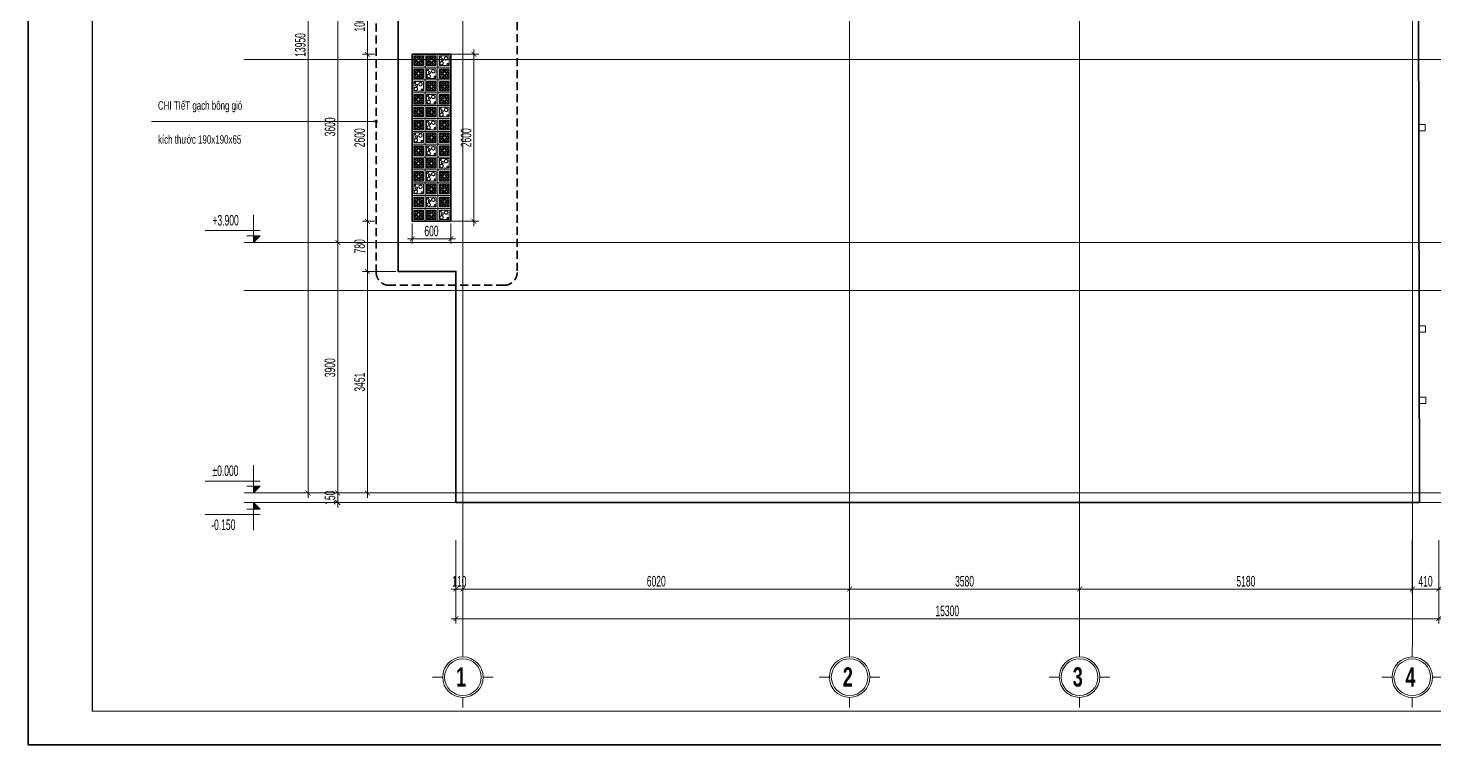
# Model space of a CAD drawing. Header units: millimetres. Extents: x 1336014 to 2939047, y -333549 to -60566.
# Drawn here: x 1382419 to 1404303, y -161916 to -150755 of the extents above; entities that cross this region are included whole.
import ezdxf
from ezdxf.enums import TextEntityAlignment as Align

# ---------------------------------------------------------------- set-up
doc = ezdxf.new("R2010")
doc.units = ezdxf.units.MM
doc.header["$MEASUREMENT"] = 0
doc.linetypes.add('$1$HIDDEN', pattern=[0.375, 0.25, -0.125])
doc.linetypes.add('CENTER2', pattern=[1.125, 0.75, -0.125, 0.125, -0.125])
for name, color, linetype, lineweight in [('01.Cut', 255, 'Continuous', 35), ('02.Thay', 145, 'Continuous', 15), ('03.Manh', 251, 'Continuous', 13), ('05.Text', 253, 'Continuous', 18), ('08.Dim', 156, 'Continuous', 15), ('10.truc', 250, 'CENTER2', 20), ('11.Khung bo', 32, 'Continuous', 50), ('12.Khung', 36, 'Continuous', 25), ('CA.thay 145', 145, 'Continuous', 18), ('DIM', 252, 'Continuous', 20)]:
    doc.layers.add(name, color=color, linetype=linetype, lineweight=lineweight)
doc.layers.add('text', color=7, linetype='Continuous')
doc.layers.add('Tpl_Bound', color=1, linetype='Continuous', plot=False)
doc.styles.add('AVANTHB', font='')
doc.styles.add('TT5_Text Dim', font='hoatbif.shx', dxfattribs={"width": 0.6})
doc.styles.get('AVANTHB').set_extended_font_data('.VnAvantH', bold=True)
doc.dimstyles.new('TT5_Dim 1-50', dxfattribs={"dimscale": 50, "dimtxt": 2.5, "dimasz": 1, "dimexe": 1, "dimexo": 0.5, "dimgap": 0.5, "dimtad": 1, "dimdec": 0, "dimzin": 0, "dimdsep": 46, "dimtxsty": 'TT5_Text Dim', "dimblk": 'ARCHTICK', "dimcen": 0, "dimdle": 1, "dimclrd": 256, "dimclre": 256, "dimclrt": 1, "dimadec": 0, "dimazin": 0, "dimtfac": 0.015, "dimtdec": 0, "dimtix": 1, "dimtmove": 2, "dimatfit": 3, "dimldrblk": 'DOT', "dimfxl": 1, "dimtolj": 1, "dimtzin": 0, "dimlwd": -1, "dimlwe": -1, "dimarcsym": 1})
doc.dimstyles.new('TT5_Dim 1-75', dxfattribs={"dimscale": 75, "dimtxt": 2.2, "dimasz": 1, "dimexe": 1, "dimexo": 0.5, "dimgap": 0.5, "dimtad": 1, "dimdec": 0, "dimzin": 0, "dimdsep": 46, "dimtxsty": 'TT5_Text Dim', "dimblk": 'ARCHTICK', "dimcen": 0, "dimdle": 1, "dimclrd": 256, "dimclre": 256, "dimclrt": 1, "dimadec": 0, "dimazin": 0, "dimtfac": 0.015, "dimtdec": 0, "dimtix": 1, "dimtmove": 2, "dimatfit": 3, "dimldrblk": 'DOT', "dimfxl": 1, "dimtolj": 1, "dimtzin": 0, "dimlwd": -1, "dimlwe": -1, "dimarcsym": 1})

# ---------------------------------------------------------------- blocks, each defined once
blk = doc.blocks.new('_ARCHTICK')
at = {"const_width": 0.15}
blk.add_lwpolyline([(-0.5, -0.5), (0.5, 0.5)], dxfattribs=at)
blk = doc.blocks.new('*D699')
at = {"layer": '08.Dim', "transparency": 16777216}
for p, q in [((1389188, -158731), (1389188, -159564)), ((1395208, -158731), (1395208, -159564)), ((1389113, -159489), (1395283, -159489))]:
    blk.add_line(p, q, dxfattribs=at)
at = {"layer": 'Defpoints', "color": 0, "transparency": 16777216}
for p in [(1389188, -158693), (1395208, -158693), (1395208, -159489)]:
    blk.add_point(p, dxfattribs=at)
at = {"layer": '08.Dim', "transparency": 16777216, "xscale": 75, "yscale": 75, "zscale": 75, "rotation": 180}
blk.add_blockref('_ARCHTICK', (1389188, -159489), dxfattribs=at)
at = {"layer": '08.Dim', "transparency": 16777216, "xscale": 75, "yscale": 75, "zscale": 75}
blk.add_blockref('_ARCHTICK', (1395208, -159489), dxfattribs=at)
at = {"layer": '08.Dim', "color": 1, "transparency": 16777216, "insert": (1392198, -159369), "char_height": 165, "attachment_point": 5, "style": 'TT5_Text Dim'}
blk.add_mtext('\\A1;6020', dxfattribs=at)
blk = doc.blocks.new('_DOT')
blk.add_line((-0.5, 0), (-1, 0))
at = {"const_width": 0.5}
blk.add_lwpolyline([(-0.25, 0, 1), (0.25, 0, 1)], format="xyb", close=True, dxfattribs=at)
blk = doc.blocks.new('*D700')
at = {"layer": '08.Dim', "transparency": 16777216}
for p, q in [((1395207, -158731), (1395207, -159564)), ((1398787, -158731), (1398787, -159564)), ((1395132, -159489), (1398862, -159489))]:
    blk.add_line(p, q, dxfattribs=at)
at = {"layer": 'Defpoints', "color": 0, "transparency": 16777216}
for p in [(1395207, -158693), (1398787, -158693), (1398787, -159489)]:
    blk.add_point(p, dxfattribs=at)
at = {"layer": '08.Dim', "transparency": 16777216, "xscale": 75, "yscale": 75, "zscale": 75, "rotation": 180}
blk.add_blockref('_ARCHTICK', (1395207, -159489), dxfattribs=at)
at = {"layer": '08.Dim', "transparency": 16777216, "xscale": 75, "yscale": 75, "zscale": 75}
blk.add_blockref('_ARCHTICK', (1398787, -159489), dxfattribs=at)
at = {"layer": '08.Dim', "color": 1, "transparency": 16777216, "insert": (1396997, -159369), "char_height": 165, "attachment_point": 5, "style": 'TT5_Text Dim'}
blk.add_mtext('\\A1;3580', dxfattribs=at)
blk = doc.blocks.new('*D701')
at = {"layer": '08.Dim', "transparency": 16777216}
for p, q in [((1398787, -158731), (1398787, -159564)), ((1403967, -158731), (1403967, -159564)), ((1398712, -159489), (1404042, -159489))]:
    blk.add_line(p, q, dxfattribs=at)
at = {"layer": 'Defpoints', "color": 0, "transparency": 16777216}
for p in [(1398787, -158693), (1403967, -158693), (1403967, -159489)]:
    blk.add_point(p, dxfattribs=at)
at = {"layer": '08.Dim', "transparency": 16777216, "xscale": 75, "yscale": 75, "zscale": 75, "rotation": 180}
blk.add_blockref('_ARCHTICK', (1398787, -159489), dxfattribs=at)
at = {"layer": '08.Dim', "transparency": 16777216, "xscale": 75, "yscale": 75, "zscale": 75}
blk.add_blockref('_ARCHTICK', (1403967, -159489), dxfattribs=at)
at = {"layer": '08.Dim', "color": 1, "transparency": 16777216, "insert": (1401377, -159369), "char_height": 165, "attachment_point": 5, "style": 'TT5_Text Dim'}
blk.add_mtext('\\A1;5180', dxfattribs=at)
blk = doc.blocks.new('*D702')
at = {"layer": '08.Dim', "transparency": 16777216}
for p, q in [((1403968, -158731), (1403968, -159564)), ((1404378, -158731), (1404378, -159564)), ((1403893, -159489), (1404453, -159489))]:
    blk.add_line(p, q, dxfattribs=at)
at = {"layer": 'Defpoints', "color": 0, "transparency": 16777216}
for p in [(1403968, -158693), (1404378, -158693), (1404378, -159489)]:
    blk.add_point(p, dxfattribs=at)
at = {"layer": '08.Dim', "transparency": 16777216, "xscale": 75, "yscale": 75, "zscale": 75, "rotation": 180}
blk.add_blockref('_ARCHTICK', (1403968, -159489), dxfattribs=at)
at = {"layer": '08.Dim', "transparency": 16777216, "xscale": 75, "yscale": 75, "zscale": 75}
blk.add_blockref('_ARCHTICK', (1404378, -159489), dxfattribs=at)
at = {"layer": '08.Dim', "color": 1, "transparency": 16777216, "insert": (1404173, -159369), "char_height": 165, "attachment_point": 5, "style": 'TT5_Text Dim'}
blk.add_mtext('\\A1;410', dxfattribs=at)
blk = doc.blocks.new('*D687')
at = {"layer": '08.Dim', "transparency": 16777216}
for p, q in [((1389078, -158731), (1389078, -159564)), ((1389188, -158731), (1389188, -159564)), ((1389078, -159489), (1389003, -159489)), ((1389078, -159489), (1389188, -159489)), ((1389188, -159489), (1389263, -159489))]:
    blk.add_line(p, q, dxfattribs=at)
at = {"layer": 'Defpoints', "color": 0, "transparency": 16777216}
for p in [(1389078, -158693), (1389188, -158693), (1389188, -159489)]:
    blk.add_point(p, dxfattribs=at)
at = {"layer": '08.Dim', "transparency": 16777216, "xscale": 75, "yscale": 75, "zscale": 75}
blk.add_blockref('_ARCHTICK', (1389078, -159489), dxfattribs=at)
at = {"layer": '08.Dim', "transparency": 16777216, "xscale": 75, "yscale": 75, "zscale": 75, "rotation": 180}
blk.add_blockref('_ARCHTICK', (1389188, -159489), dxfattribs=at)
at = {"layer": '08.Dim', "color": 1, "transparency": 16777216, "insert": (1389133, -159369), "char_height": 165, "attachment_point": 5, "style": 'TT5_Text Dim'}
blk.add_mtext('\\A1;110', dxfattribs=at)
blk = doc.blocks.new('*D688')
at = {"layer": '08.Dim', "transparency": 16777216}
for p, q in [((1389078, -158731), (1389078, -160026)), ((1404378, -158731), (1404378, -160026)), ((1389003, -159951), (1404453, -159951))]:
    blk.add_line(p, q, dxfattribs=at)
at = {"layer": 'Defpoints', "color": 0, "transparency": 16777216}
for p in [(1389078, -158693), (1404378, -158693), (1404378, -159951)]:
    blk.add_point(p, dxfattribs=at)
at = {"layer": '08.Dim', "transparency": 16777216, "xscale": 75, "yscale": 75, "zscale": 75, "rotation": 180}
blk.add_blockref('_ARCHTICK', (1389078, -159951), dxfattribs=at)
at = {"layer": '08.Dim', "transparency": 16777216, "xscale": 75, "yscale": 75, "zscale": 75}
blk.add_blockref('_ARCHTICK', (1404378, -159951), dxfattribs=at)
at = {"layer": '08.Dim', "color": 1, "transparency": 16777216, "insert": (1396728, -159831), "char_height": 165, "attachment_point": 5, "style": 'TT5_Text Dim'}
blk.add_mtext('\\A1;15300', dxfattribs=at)
blk = doc.blocks.new('*D712')
at = {"layer": '08.Dim', "transparency": 16777216}
for p, q in [((1387812, -157993), (1387164, -157993)), ((1387239, -157993), (1387239, -157918)), ((1387239, -158143), (1387239, -157993)), ((1387812, -158143), (1387164, -158143)), ((1387239, -158143), (1387239, -158218))]:
    blk.add_line(p, q, dxfattribs=at)
at = {"layer": 'Defpoints', "color": 0, "transparency": 16777216}
for p in [(1387239, -157993), (1387850, -157993), (1387850, -158143)]:
    blk.add_point(p, dxfattribs=at)
at = {"layer": '08.Dim', "transparency": 16777216, "xscale": 75, "yscale": 75, "zscale": 75}
for p, rotation in [((1387239, -157993), 270), ((1387239, -158143), 90)]:
    blk.add_blockref('_ARCHTICK', p, dxfattribs=dict(at, rotation=rotation))
at = {"layer": '08.Dim', "color": 1, "transparency": 16777216, "insert": (1387119, -158068), "char_height": 165, "attachment_point": 5, "rotation": 90, "style": 'TT5_Text Dim'}
blk.add_mtext('\\A1;150', dxfattribs=at)
blk = doc.blocks.new('*D713')
at = {"layer": '08.Dim', "transparency": 16777216}
for p, q in [((1387239, -158068), (1387239, -154018)), ((1387812, -154093), (1387164, -154093)), ((1387812, -157993), (1387164, -157993))]:
    blk.add_line(p, q, dxfattribs=at)
at = {"layer": 'Defpoints', "color": 0, "transparency": 16777216}
for p in [(1387239, -154093), (1387850, -154093), (1387850, -157993)]:
    blk.add_point(p, dxfattribs=at)
at = {"layer": '08.Dim', "transparency": 16777216, "xscale": 75, "yscale": 75, "zscale": 75}
for p, rotation in [((1387239, -154093), 90), ((1387239, -157993), 270)]:
    blk.add_blockref('_ARCHTICK', p, dxfattribs=dict(at, rotation=rotation))
at = {"layer": '08.Dim', "color": 1, "transparency": 16777216, "insert": (1387119, -156043), "char_height": 165, "attachment_point": 5, "rotation": 90, "style": 'TT5_Text Dim'}
blk.add_mtext('\\A1;3900', dxfattribs=at)
blk = doc.blocks.new('*D714')
at = {"layer": '08.Dim', "transparency": 16777216}
for p, q in [((1387812, -150493), (1387164, -150493)), ((1387239, -154168), (1387239, -150418)), ((1387812, -154093), (1387164, -154093))]:
    blk.add_line(p, q, dxfattribs=at)
at = {"layer": 'Defpoints', "color": 0, "transparency": 16777216}
for p in [(1387239, -150493), (1387850, -150493), (1387850, -154093)]:
    blk.add_point(p, dxfattribs=at)
at = {"layer": '08.Dim', "transparency": 16777216, "xscale": 75, "yscale": 75, "zscale": 75}
for p, rotation in [((1387239, -150493), 90), ((1387239, -154093), 270)]:
    blk.add_blockref('_ARCHTICK', p, dxfattribs=dict(at, rotation=rotation))
at = {"layer": '08.Dim', "color": 1, "transparency": 16777216, "insert": (1387119, -152293), "char_height": 165, "attachment_point": 5, "rotation": 90, "style": 'TT5_Text Dim'}
blk.add_mtext('\\A1;3600', dxfattribs=at)
blk = doc.blocks.new('*D717')
at = {"layer": '08.Dim', "transparency": 16777216}
for p, q in [((1386777, -158068), (1386777, -143968)), ((1387812, -144043), (1386702, -144043)), ((1387812, -157993), (1386702, -157993))]:
    blk.add_line(p, q, dxfattribs=at)
at = {"layer": 'Defpoints', "color": 0, "transparency": 16777216}
for p in [(1386777, -144043), (1387850, -144043), (1387850, -157993)]:
    blk.add_point(p, dxfattribs=at)
at = {"layer": '08.Dim', "transparency": 16777216, "xscale": 75, "yscale": 75, "zscale": 75}
for p, rotation in [((1386777, -144043), 90), ((1386777, -157993), 270)]:
    blk.add_blockref('_ARCHTICK', p, dxfattribs=dict(at, rotation=rotation))
at = {"layer": '08.Dim', "color": 1, "transparency": 16777216, "insert": (1386657, -151018), "char_height": 165, "attachment_point": 5, "rotation": 90, "style": 'TT5_Text Dim'}
blk.add_mtext('\\A1;13950', dxfattribs=at)
blk = doc.blocks.new('100')
at = {"layer": '11.Khung bo', "const_width": 26.7}
blk.add_lwpolyline([(1860913, -945240), (1860913, -916940), (1896063, -916940), (1896063, -945240)], close=True, dxfattribs=at)
blk.add_lwpolyline([(1860913, -945240), (1860913, -916940), (1896063, -916940), (1896063, -945240)], close=True, dxfattribs=at)
blk.add_lwpolyline([(1860913, -945240), (1860913, -916940), (1896063, -916940), (1896063, -945240)], close=True, dxfattribs=at)
at = {"layer": '12.Khung'}
blk.add_lwpolyline([(1901579, -945940), (1901579, -916240), (1859580, -916240), (1859580, -945940)], close=True, dxfattribs=at)
blk.add_lwpolyline([(1901579, -945940), (1901579, -916240), (1859580, -916240), (1859580, -945940)], close=True, dxfattribs=at)
blk.add_lwpolyline([(1901579, -945940), (1901579, -916240), (1859580, -916240), (1859580, -945940)], close=True, dxfattribs=at)
blk = doc.blocks.new('A$C4E7C6F34')
at = {"layer": 'DIM'}
blk.add_hatch(color=256, dxfattribs=at).paths.add_polyline_path([(-38, 0), (-38, 138), (-178, 138)])
for p, q in [((-38, 576), (-38, 0)), ((964, 248), (-178, 248)), ((-178, 138), (101, 138)), ((-178, 138), (-38, 0)), ((-178, 0), (101, 0))]:
    blk.add_line(p, q, dxfattribs=at)
at = {"layer": 'text', "style": 'TT5_Text Dim', "flags": 8}
blk.add_attdef('%%P0.000', text='', height=220, dxfattribs=at).set_placement((102, 461), align=Align.MIDDLE_LEFT)
blk = doc.blocks.new('DANHTRUC')
for p, q in [((980383, -947347), (980383, -947137)), ((979963, -947767), (979753, -947767)), ((980803, -947767), (981013, -947767)), ((980383, -948187), (980383, -948397))]:
    blk.add_line(p, q)
for radius in [420, 380]:
    blk.add_circle((980383, -947767), radius)
blk = doc.blocks.new('ewrw')
for p, q in [((-554, 1267), (-554, 1067)), ((-354, 1267), (-554, 1267)), ((-379, 1242), (-529, 1242)), ((-529, 1242), (-529, 1092)), ((-519, 1232), (-519, 1228)), ((-515, 1231), (-519, 1232)), ((-519, 1228), (-517, 1223)), ((-519, 1194), (-515, 1189)), ((-519, 1194), (-519, 1140)), ((-515, 1145), (-519, 1140)), ((-517, 1111), (-519, 1107)), ((-519, 1107), (-519, 1102)), ((-519, 1102), (-515, 1103)), ((-517, 1223), (-516, 1219)), ((-516, 1115), (-517, 1111)), ((-516, 1219), (-514, 1214)), ((-514, 1120), (-516, 1115)), ((-510, 1230), (-515, 1231)), ((-515, 1189), (-510, 1185)), ((-510, 1150), (-515, 1145)), ((-515, 1103), (-510, 1104)), ((-514, 1214), (-512, 1210)), ((-512, 1124), (-514, 1120)), ((-512, 1210), (-509, 1206)), ((-509, 1128), (-512, 1124)), ((-506, 1228), (-510, 1230)), ((-510, 1185), (-505, 1180)), ((-505, 1154), (-510, 1150)), ((-510, 1104), (-506, 1106)), ((-509, 1206), (-507, 1203)), ((-507, 1132), (-509, 1128)), ((-507, 1203), (-504, 1199)), ((-504, 1135), (-507, 1132)), ((-502, 1226), (-506, 1228)), ((-506, 1106), (-502, 1108)), ((-505, 1180), (-500, 1177)), ((-500, 1158), (-505, 1154)), ((-504, 1199), (-500, 1196)), ((-500, 1139), (-504, 1135)), ((-498, 1224), (-502, 1226)), ((-502, 1108), (-498, 1110)), ((-500, 1196), (-497, 1192)), ((-500, 1177), (-495, 1173)), ((-495, 1161), (-500, 1158)), ((-497, 1142), (-500, 1139)), ((-494, 1222), (-498, 1224)), ((-498, 1110), (-494, 1112)), ((-497, 1192), (-493, 1190)), ((-493, 1145), (-497, 1142)), ((-495, 1173), (-489, 1170)), ((-489, 1164), (-495, 1161)), ((-490, 1219), (-494, 1222)), ((-494, 1112), (-490, 1115)), ((-493, 1190), (-490, 1187)), ((-490, 1147), (-493, 1145)), ((-486, 1216), (-490, 1219)), ((-490, 1187), (-486, 1184)), ((-486, 1150), (-490, 1147)), ((-490, 1115), (-486, 1118)), ((-489, 1170), (-483, 1167)), ((-483, 1167), (-489, 1164)), ((-483, 1213), (-486, 1216)), ((-486, 1184), (-482, 1182)), ((-482, 1152), (-486, 1150)), ((-486, 1118), (-483, 1121)), ((-480, 1210), (-483, 1213)), ((-483, 1121), (-480, 1125)), ((-477, 1228), (-482, 1232)), ((-427, 1232), (-482, 1232)), ((-482, 1182), (-477, 1180)), ((-477, 1154), (-482, 1152)), ((-482, 1102), (-477, 1106)), ((-482, 1102), (-427, 1102)), ((-477, 1206), (-480, 1210)), ((-480, 1125), (-477, 1128)), ((-472, 1223), (-477, 1228)), ((-474, 1202), (-477, 1206)), ((-477, 1180), (-473, 1179)), ((-473, 1155), (-477, 1154)), ((-477, 1128), (-474, 1132)), ((-477, 1106), (-472, 1111)), ((-472, 1198), (-474, 1202)), ((-474, 1132), (-472, 1136)), ((-473, 1179), (-469, 1178)), ((-469, 1157), (-473, 1155)), ((-468, 1218), (-472, 1223)), ((-470, 1194), (-472, 1198)), ((-472, 1136), (-470, 1140)), ((-472, 1111), (-468, 1116)), ((-468, 1190), (-470, 1194)), ((-470, 1140), (-468, 1144)), ((-469, 1178), (-464, 1177)), ((-464, 1158), (-469, 1157)), ((-464, 1213), (-468, 1218)), ((-466, 1186), (-468, 1190)), ((-468, 1144), (-466, 1149)), ((-468, 1116), (-464, 1121)), ((-465, 1181), (-466, 1186)), ((-466, 1149), (-465, 1153)), ((-464, 1177), (-465, 1181)), ((-465, 1153), (-464, 1158)), ((-460, 1207), (-464, 1213)), ((-464, 1121), (-460, 1127)), ((-457, 1202), (-460, 1207)), ((-460, 1127), (-457, 1133)), ((-454, 1196), (-457, 1202)), ((-457, 1133), (-454, 1139)), ((-452, 1202), (-454, 1196)), ((-454, 1139), (-452, 1133)), ((-449, 1207), (-452, 1202)), ((-452, 1133), (-449, 1127)), ((-445, 1213), (-449, 1207)), ((-449, 1127), (-445, 1121)), ((-441, 1218), (-445, 1213)), ((-444, 1181), (-445, 1177)), ((-445, 1177), (-440, 1178)), ((-445, 1158), (-444, 1153)), ((-440, 1157), (-445, 1158)), ((-445, 1121), (-441, 1116)), ((-443, 1186), (-444, 1181)), ((-444, 1153), (-443, 1149)), ((-441, 1190), (-443, 1186)), ((-443, 1149), (-441, 1144)), ((-437, 1223), (-441, 1218)), ((-439, 1194), (-441, 1190)), ((-441, 1144), (-439, 1140)), ((-441, 1116), (-437, 1111)), ((-440, 1178), (-436, 1179)), ((-436, 1155), (-440, 1157)), ((-437, 1198), (-439, 1194)), ((-439, 1140), (-437, 1136)), ((-432, 1228), (-437, 1223)), ((-435, 1202), (-437, 1198)), ((-437, 1136), (-435, 1132)), ((-437, 1111), (-432, 1106)), ((-436, 1179), (-432, 1180)), ((-432, 1154), (-436, 1155)), ((-432, 1206), (-435, 1202)), ((-435, 1132), (-432, 1128)), ((-427, 1232), (-432, 1228)), ((-429, 1210), (-432, 1206)), ((-432, 1180), (-427, 1182)), ((-427, 1152), (-432, 1154)), ((-432, 1128), (-429, 1125)), ((-432, 1106), (-427, 1102)), ((-426, 1213), (-429, 1210)), ((-429, 1125), (-426, 1121)), ((-427, 1182), (-423, 1184)), ((-423, 1150), (-427, 1152)), ((-423, 1216), (-426, 1213)), ((-426, 1167), (-420, 1170)), ((-420, 1164), (-426, 1167)), ((-426, 1121), (-423, 1118)), ((-419, 1219), (-423, 1216)), ((-423, 1184), (-419, 1187)), ((-419, 1147), (-423, 1150)), ((-423, 1118), (-419, 1115)), ((-420, 1170), (-414, 1173)), ((-414, 1161), (-420, 1164)), ((-415, 1222), (-419, 1219)), ((-419, 1187), (-415, 1190)), ((-415, 1145), (-419, 1147)), ((-419, 1115), (-415, 1112)), ((-411, 1224), (-415, 1222)), ((-415, 1190), (-412, 1192)), ((-412, 1142), (-415, 1145)), ((-415, 1112), (-411, 1110)), ((-414, 1173), (-409, 1177)), ((-409, 1158), (-414, 1161)), ((-412, 1192), (-409, 1196)), ((-409, 1139), (-412, 1142)), ((-407, 1226), (-411, 1224)), ((-411, 1110), (-407, 1108)), ((-409, 1196), (-405, 1199)), ((-409, 1177), (-403, 1180)), ((-403, 1154), (-409, 1158)), ((-405, 1135), (-409, 1139)), ((-403, 1228), (-407, 1226)), ((-407, 1108), (-403, 1106)), ((-405, 1199), (-402, 1203)), ((-402, 1132), (-405, 1135)), ((-398, 1230), (-403, 1228)), ((-403, 1180), (-398, 1185)), ((-398, 1150), (-403, 1154)), ((-403, 1106), (-398, 1104)), ((-402, 1203), (-400, 1206)), ((-400, 1128), (-402, 1132)), ((-400, 1206), (-397, 1210)), ((-397, 1124), (-400, 1128)), ((-394, 1231), (-398, 1230)), ((-398, 1185), (-394, 1189)), ((-394, 1145), (-398, 1150)), ((-398, 1104), (-394, 1103)), ((-397, 1210), (-395, 1214)), ((-395, 1120), (-397, 1124)), ((-395, 1214), (-393, 1219)), ((-393, 1115), (-395, 1120)), ((-389, 1232), (-394, 1231)), ((-394, 1189), (-389, 1194)), ((-389, 1140), (-394, 1145)), ((-394, 1103), (-389, 1102)), ((-393, 1219), (-392, 1223)), ((-392, 1111), (-393, 1115)), ((-392, 1223), (-390, 1228)), ((-390, 1107), (-392, 1111)), ((-390, 1228), (-389, 1232)), ((-389, 1102), (-390, 1107)), ((-389, 1140), (-389, 1194)), ((-379, 1092), (-379, 1242)), ((-354, 1067), (-354, 1267)), ((-554, 1067), (-354, 1067)), ((-529, 1092), (-379, 1092))]:
    blk.add_line(p, q)
blk = doc.blocks.new('q\xadeqw')
for p, q in [((-554, 992), (-554, 792)), ((-354, 992), (-554, 992)), ((-379, 967), (-529, 967)), ((-529, 967), (-529, 817)), ((-525, 952), (-524, 955)), ((-525, 949), (-525, 952)), ((-525, 946), (-525, 949)), ((-524, 943), (-525, 946)), ((-524, 955), (-522, 957)), ((-522, 940), (-524, 943)), ((-522, 957), (-519, 959)), ((-519, 938), (-522, 940)), ((-519, 959), (-516, 960)), ((-516, 937), (-519, 938)), ((-516, 960), (-513, 961)), ((-513, 937), (-516, 937)), ((-513, 961), (-510, 960)), ((-510, 937), (-513, 937)), ((-510, 960), (-507, 959)), ((-507, 938), (-510, 937)), ((-508, 875), (-502, 877)), ((-507, 959), (-505, 957)), ((-505, 940), (-507, 938)), ((-505, 957), (-503, 955)), ((-503, 943), (-505, 940)), ((-503, 955), (-502, 952)), ((-502, 946), (-503, 943)), ((-502, 952), (-501, 949)), ((-501, 949), (-502, 946)), ((-502, 907), (-501, 911)), ((-501, 903), (-502, 907)), ((-502, 877), (-495, 877)), ((-501, 911), (-500, 915)), ((-499, 899), (-501, 903)), ((-500, 915), (-497, 918)), ((-497, 896), (-499, 899)), ((-497, 918), (-494, 921)), ((-493, 893), (-497, 896)), ((-495, 877), (-488, 876)), ((-494, 921), (-490, 922)), ((-490, 892), (-493, 893)), ((-490, 922), (-486, 923)), ((-485, 891), (-490, 892)), ((-488, 876), (-482, 873)), ((-486, 923), (-482, 923)), ((-481, 892), (-485, 891)), ((-482, 923), (-478, 921)), ((-477, 893), (-481, 892)), ((-478, 921), (-474, 918)), ((-474, 896), (-477, 893)), ((-474, 918), (-472, 915)), ((-472, 899), (-474, 896)), ((-472, 915), (-470, 911)), ((-470, 903), (-472, 899)), ((-470, 911), (-470, 907)), ((-470, 907), (-470, 903)), ((-452, 924), (-451, 931)), ((-450, 918), (-452, 924)), ((-451, 931), (-449, 938)), ((-447, 912), (-450, 918)), ((-449, 938), (-446, 943)), ((-442, 907), (-447, 912)), ((-446, 943), (-441, 948)), ((-437, 903), (-442, 907)), ((-441, 948), (-435, 951)), ((-430, 901), (-437, 903)), ((-435, 951), (-428, 953)), ((-423, 901), (-430, 901)), ((-428, 953), (-421, 953)), ((-417, 903), (-423, 901)), ((-421, 953), (-415, 951)), ((-411, 906), (-417, 903)), ((-415, 951), (-409, 947)), ((-406, 910), (-411, 906)), ((-409, 947), (-404, 942)), ((-402, 916), (-406, 910)), ((-404, 942), (-401, 936)), ((-400, 923), (-402, 916)), ((-401, 936), (-400, 929)), ((-400, 929), (-400, 923)), ((-379, 817), (-379, 967)), ((-354, 792), (-354, 992)), ((-554, 792), (-354, 792)), ((-529, 817), (-379, 817)), ((-523, 854), (-522, 860)), ((-523, 847), (-523, 854)), ((-521, 841), (-523, 847)), ((-522, 860), (-519, 866)), ((-517, 835), (-521, 841)), ((-519, 866), (-514, 871)), ((-512, 830), (-517, 835)), ((-514, 871), (-508, 875)), ((-506, 827), (-512, 830)), ((-500, 826), (-506, 827)), ((-493, 826), (-500, 826)), ((-486, 828), (-493, 826)), ((-481, 832), (-486, 828)), ((-482, 873), (-477, 868)), ((-476, 837), (-481, 832)), ((-477, 868), (-474, 863)), ((-473, 843), (-476, 837)), ((-474, 863), (-472, 856)), ((-471, 849), (-473, 843)), ((-472, 856), (-471, 849)), ((-414, 838), (-413, 841)), ((-413, 834), (-414, 838)), ((-413, 841), (-412, 844)), ((-412, 831), (-413, 834)), ((-412, 844), (-410, 847)), ((-410, 828), (-412, 831)), ((-410, 847), (-407, 849)), ((-407, 826), (-410, 828)), ((-407, 849), (-404, 850)), ((-404, 825), (-407, 826)), ((-404, 850), (-401, 851)), ((-401, 825), (-404, 825)), ((-401, 851), (-397, 850)), ((-397, 825), (-401, 825)), ((-397, 850), (-394, 849)), ((-394, 826), (-397, 825)), ((-394, 849), (-392, 847)), ((-392, 828), (-394, 826)), ((-392, 847), (-390, 844)), ((-390, 831), (-392, 828)), ((-390, 844), (-388, 841)), ((-388, 834), (-390, 831)), ((-388, 841), (-388, 838)), ((-388, 838), (-388, 834))]:
    blk.add_line(p, q)
blk = doc.blocks.new('\xadqerqwr')
at = {"layer": '01.Cut'}
blk.add_lwpolyline([(-300, 2600), (300, 2600), (300, 0), (-300, 0)], close=True, dxfattribs=at)
for name, p in [('ewrw', (254, 1333)), ('ewrw', (454, 1333)), ('q\xadeqw', (654, 1608)), ('ewrw', (254, 1133)), ('q\xadeqw', (254, 1208)), ('q\xadeqw', (454, 1408)), ('ewrw', (454, 933)), ('ewrw', (654, 1133)), ('ewrw', (654, 933)), ('ewrw', (254, 733)), ('q\xadeqw', (454, 1008)), ('ewrw', (654, 733)), ('ewrw', (254, 533)), ('ewrw', (454, 533)), ('q\xadeqw', (654, 808)), ('ewrw', (254, 333)), ('q\xadeqw', (454, 608)), ('ewrw', (654, 333)), ('q\xadeqw', (254, 408)), ('ewrw', (454, 133)), ('ewrw', (654, 133)), ('ewrw', (254, -67)), ('q\xadeqw', (454, 208)), ('ewrw', (654, -67)), ('ewrw', (254, -267)), ('ewrw', (454, -267)), ('q\xadeqw', (654, 8)), ('ewrw', (254, -467)), ('q\xadeqw', (454, -192)), ('ewrw', (654, -467)), ('q\xadeqw', (254, -392)), ('ewrw', (454, -667)), ('ewrw', (654, -667)), ('ewrw', (254, -867)), ('q\xadeqw', (454, -592)), ('ewrw', (654, -867)), ('ewrw', (254, -1067)), ('ewrw', (454, -1067)), ('q\xadeqw', (654, -792))]:
    blk.add_blockref(name, p)
blk = doc.blocks.new('*D718')
at = {"layer": '08.Dim', "transparency": 16777216}
for p, q in [((1387701, -154468), (1387701, -158068)), ((1388141, -154543), (1387626, -154543)), ((1387812, -157993), (1387626, -157993))]:
    blk.add_line(p, q, dxfattribs=at)
at = {"layer": 'Defpoints', "color": 0, "transparency": 16777216}
for p in [(1388178, -154543), (1387701, -157993), (1387850, -157993)]:
    blk.add_point(p, dxfattribs=at)
at = {"layer": '08.Dim', "transparency": 16777216, "xscale": 75, "yscale": 75, "zscale": 75}
for p, rotation in [((1387701, -154543), 90), ((1387701, -157993), 270)]:
    blk.add_blockref('_ARCHTICK', p, dxfattribs=dict(at, rotation=rotation))
at = {"layer": '08.Dim', "color": 1, "transparency": 16777216, "insert": (1387581, -156268), "char_height": 165, "attachment_point": 5, "rotation": 90, "style": 'TT5_Text Dim'}
blk.add_mtext('\\A1;3451', dxfattribs=at)
blk = doc.blocks.new('*D719')
at = {"layer": '08.Dim', "transparency": 16777216}
for p, q in [((1387812, -153763), (1387626, -153763)), ((1387701, -154618), (1387701, -153688)), ((1387846, -154543), (1387626, -154543))]:
    blk.add_line(p, q, dxfattribs=at)
at = {"layer": 'Defpoints', "color": 0, "transparency": 16777216}
for p in [(1387701, -153763), (1387850, -153763), (1387884, -154543)]:
    blk.add_point(p, dxfattribs=at)
at = {"layer": '08.Dim', "transparency": 16777216, "xscale": 75, "yscale": 75, "zscale": 75}
for p, rotation in [((1387701, -153763), 90), ((1387701, -154543), 270)]:
    blk.add_blockref('_ARCHTICK', p, dxfattribs=dict(at, rotation=rotation))
at = {"layer": '08.Dim', "color": 1, "transparency": 16777216, "insert": (1387581, -154153), "char_height": 165, "attachment_point": 5, "rotation": 90, "style": 'TT5_Text Dim'}
blk.add_mtext('\\A1;780', dxfattribs=at)
blk = doc.blocks.new('*D720')
at = {"layer": '08.Dim', "transparency": 16777216}
for p, q in [((1387812, -151163), (1387626, -151163)), ((1387701, -153838), (1387701, -151088)), ((1387812, -153763), (1387626, -153763))]:
    blk.add_line(p, q, dxfattribs=at)
at = {"layer": 'Defpoints', "color": 0, "transparency": 16777216}
for p in [(1387701, -151163), (1387850, -151163), (1387850, -153763)]:
    blk.add_point(p, dxfattribs=at)
at = {"layer": '08.Dim', "transparency": 16777216, "xscale": 75, "yscale": 75, "zscale": 75}
for p, rotation in [((1387701, -151163), 90), ((1387701, -153763), 270)]:
    blk.add_blockref('_ARCHTICK', p, dxfattribs=dict(at, rotation=rotation))
at = {"layer": '08.Dim', "color": 1, "transparency": 16777216, "insert": (1387581, -152463), "char_height": 165, "attachment_point": 5, "rotation": 90, "style": 'TT5_Text Dim'}
blk.add_mtext('\\A1;2600', dxfattribs=at)
blk = doc.blocks.new('*D721')
at = {"layer": '08.Dim', "transparency": 16777216}
for p, q in [((1387701, -151238), (1387701, -150087)), ((1387812, -150162), (1387626, -150162)), ((1387812, -151163), (1387626, -151163))]:
    blk.add_line(p, q, dxfattribs=at)
at = {"layer": 'Defpoints', "color": 0, "transparency": 16777216}
for p in [(1387701, -150162), (1387850, -150162), (1387850, -151163)]:
    blk.add_point(p, dxfattribs=at)
at = {"layer": '08.Dim', "transparency": 16777216, "xscale": 75, "yscale": 75, "zscale": 75}
for p, rotation in [((1387701, -150162), 90), ((1387701, -151163), 270)]:
    blk.add_blockref('_ARCHTICK', p, dxfattribs=dict(at, rotation=rotation))
at = {"layer": '08.Dim', "color": 1, "transparency": 16777216, "insert": (1387581, -150662), "char_height": 165, "attachment_point": 5, "rotation": 90, "style": 'TT5_Text Dim'}
blk.add_mtext('\\A1;1000', dxfattribs=at)
blk = doc.blocks.new('*D685')
at = {"layer": '08.Dim', "transparency": 16777216}
for p, q in [((1388893, -151163), (1389433, -151163)), ((1389358, -151088), (1389358, -153838)), ((1388893, -153763), (1389433, -153763))]:
    blk.add_line(p, q, dxfattribs=at)
at = {"layer": 'Defpoints', "color": 0, "transparency": 16777216}
for p in [(1388856, -151163), (1388856, -153763), (1389358, -153763)]:
    blk.add_point(p, dxfattribs=at)
at = {"layer": '08.Dim', "transparency": 16777216, "xscale": 75, "yscale": 75, "zscale": 75}
for p, rotation in [((1389358, -151163), 90), ((1389358, -153763), 270)]:
    blk.add_blockref('_ARCHTICK', p, dxfattribs=dict(at, rotation=rotation))
at = {"layer": '08.Dim', "color": 1, "transparency": 16777216, "insert": (1389238, -152463), "char_height": 165, "attachment_point": 5, "rotation": 90, "style": 'TT5_Text Dim'}
blk.add_mtext('\\A1;2600', dxfattribs=at)
blk = doc.blocks.new('*D686')
at = {"layer": '08.Dim', "transparency": 16777216}
for p, q in [((1388398, -153800), (1388398, -154111)), ((1388998, -153800), (1388998, -154111)), ((1388323, -154036), (1389073, -154036))]:
    blk.add_line(p, q, dxfattribs=at)
at = {"layer": 'Defpoints', "color": 0, "transparency": 16777216}
for p in [(1388398, -153763), (1388998, -153763), (1388998, -154036)]:
    blk.add_point(p, dxfattribs=at)
at = {"layer": '08.Dim', "transparency": 16777216, "xscale": 75, "yscale": 75, "zscale": 75, "rotation": 180}
blk.add_blockref('_ARCHTICK', (1388398, -154036), dxfattribs=at)
at = {"layer": '08.Dim', "transparency": 16777216, "xscale": 75, "yscale": 75, "zscale": 75}
blk.add_blockref('_ARCHTICK', (1388998, -154036), dxfattribs=at)
at = {"layer": '08.Dim', "color": 1, "transparency": 16777216, "insert": (1388698, -153916), "char_height": 165, "attachment_point": 5, "style": 'TT5_Text Dim'}
blk.add_mtext('\\A1;600', dxfattribs=at)

msp = doc.modelspace()

# ---------------------------------------------------------------- linework, layer by layer
at = {"layer": '01.Cut'}
msp.add_lwpolyline([(1388178.2, -146442.3), (1388178.2, -154542.7), (1389078.2, -154542.8), (1389078.2, -158142.3), (1404078.2, -158142.8), (1404058.2, -147643.5), (1398897.2, -147643.1), (1398897.5, -144043.1), (1395097.4, -144043), (1395097.2, -146442.3), (1388178.2, -146442.3)], dxfattribs=at)
at = {"layer": '01.Cut', "color": 6, "linetype": '$1$HIDDEN', "ltscale": 500}
msp.add_lwpolyline([(1388038.3, -147273.3), (1389831.5, -147273.3, -0.4142136), (1390031.5, -147473.3), (1390031.5, -154559.8, -0.4142136), (1389831.5, -154759.8), (1388038.3, -154759.8, -0.4142136), (1387838.3, -154559.8), (1387838.3, -147473.3, -0.4142136)], format="xyb", close=True, dxfattribs=at)
at = {"layer": '02.Thay'}
msp.add_lwpolyline([(1388178.2, -153642.7), (1388178.2, -150942.7)], dxfattribs=at)
at = {"layer": '10.truc'}
for p, q in [((1389188.2, -143408.8), (1389188.2, -160388.6)), ((1395207.2, -143408.8), (1395208.2, -160388.6)), ((1398787.2, -143408.8), (1398787.2, -160388.6)), ((1403968.2, -143408.8), (1403968.2, -160388.6)), ((1385775.5, -151243.3), (1406865.1, -151243.3)), ((1385775.6, -154092.8), (1406865.2, -154092.8)), ((1385775.5, -154843.2), (1406865.1, -154843.2)), ((1385775.6, -157993.3), (1406865.4, -157993.3)), ((1385775.6, -158142.3), (1406865.4, -158142.3))]:
    msp.add_line(p, q, dxfattribs=at)
at = {"layer": 'CA.thay 145'}
for points in [[(1404067.2, -152354), (1404067.2, -152254), (1404167.4, -152254), (1404167.4, -152354), (1404067.2, -152354)], [(1404073.1, -155491.9), (1404073.1, -155391.9), (1404173.1, -155390.3), (1404173.1, -155490.3), (1404073.1, -155491.9)], [(1404075.3, -156602.8), (1404075.3, -156502.8), (1404175.5, -156502.8), (1404175.5, -156602.8), (1404075.3, -156602.8)]]:
    msp.add_lwpolyline(points, dxfattribs=at)
at = {"layer": 'Tpl_Bound', "color": 1}
msp.add_lwpolyline([(1382419, -161916.3), (1382419, -139641.5), (1413918.7, -139641.5), (1413918.7, -161916.3)], close=True, dxfattribs=at)

# ---------------------------------------------------------------- block references
at = {"layer": '03.Manh'}
msp.add_blockref('\xadqerqwr', (1388698.2, -153762.7), dxfattribs=at)
at = {"layer": '05.Text', "xscale": 0.75, "yscale": 0.75, "zscale": 0.75}
for name, p in [('100', (-12265.7, 547538.6)), ('DANHTRUC', (653900.7, 549963.8)), ('DANHTRUC', (659920.7, 549963.8)), ('DANHTRUC', (663499.7, 549963.8)), ('DANHTRUC', (668679.7, 549962.8))]:
    msp.add_blockref(name, p, dxfattribs=at)
at = {"layer": '08.Dim'}
ref = msp.add_blockref('A$C4E7C6F34', (1385898.7, -154092.8), dxfattribs=dict(at, xscale=-0.7499999999999988, yscale=0.7499999999999988, zscale=0.7499999999999988))
ref.add_attrib('%%P0.000', '+3.900', dxfattribs={"layer": 'text', "height": 165, "style": 'TT5_Text Dim', "width": 0.6, "flags": 8}).set_placement((1385289.2, -153746.8), align=Align.MIDDLE_LEFT)
ref = msp.add_blockref('A$C4E7C6F34', (1385898.7, -157993.3), dxfattribs=dict(at, xscale=-0.7499999999999988, yscale=0.7499999999999988, zscale=0.7499999999999988))
ref.add_attrib('%%P0.000', '%%p0.000', dxfattribs={"layer": 'text', "height": 165, "style": 'TT5_Text Dim', "width": 0.6, "flags": 8}).set_placement((1385289.2, -157647.3), align=Align.MIDDLE_LEFT)
ref = msp.add_blockref('A$C4E7C6F34', (1385898.7, -158142.3), dxfattribs=dict(at, xscale=0.7499999999999988, yscale=0.7499999999999988, zscale=0.7499999999999988, rotation=180))
ref.add_attrib('%%P0.000', '-0.150', dxfattribs={"layer": 'text', "height": 165, "style": 'TT5_Text Dim', "width": 0.6, "flags": 8}).set_placement((1385270.3, -158488.3), align=Align.MIDDLE_LEFT)

# ---------------------------------------------------------------- texts
at = {"layer": '05.Text', "width": 0.7}
for s, height, style, p in [('CHI TIÕT g¹ch b«ng giã', 132, 'TT5_Text Dim', (1384440.5, -152026.3)), ('kÝch th\xadíc 190x190x65', 132, 'TT5_Text Dim', (1384440.5, -152555.3)), ('1', 300, 'AVANTHB', (1389082, -161007.6)), ('2', 300, 'AVANTHB', (1395102, -161007.6)), ('3', 300, 'AVANTHB', (1398681, -161007.6)), ('4', 300, 'AVANTHB', (1403861, -161008.6))]:
    msp.add_text(s, height=height, dxfattribs=dict(at, style=style)).set_placement(p)

# ---------------------------------------------------------------- dimensions: what is measured, and where the dimension line sits
at = {"layer": '08.Dim'}
for base, p1, p2, picture, middle in [((1386777.4, -144043), (1387849.5, -157993.3), (1387849.5, -144043), '*D717', (1386657.4, -151018.1)), ((1387701.3553, -150162.2326), (1387849.5151, -151162.7083), (1387849.5151, -150162.2326), '*D721', (1387581.3553, -150662.4705)), ((1387239.4, -150492.8), (1387849.5, -154092.8), (1387849.5, -150492.8), '*D714', (1387119.4, -152292.8)), ((1387701.4, -151162.7), (1387849.5, -153762.7), (1387849.5, -151162.7), '*D720', (1387581.4, -152462.7)), ((1389358, -153762.7), (1388855.5, -151162.7), (1388855.5, -153762.7), '*D685', (1389238, -152462.7)), ((1387701.4, -153762.7), (1387883.5, -154542.7), (1387849.5, -153762.7), '*D719', (1387581.4, -154152.7)), ((1387239.3553, -154092.7954), (1387849.5151, -157993.2597), (1387849.5151, -154092.7954), '*D713', (1387119.3553, -156043.0276)), ((1387701.4, -157993.3), (1388178.2, -154542.7), (1387849.5, -157993.3), '*D718', (1387581.4, -156268)), ((1387239.4, -157993.3), (1387849.5, -158143.3), (1387849.5, -157993.3), '*D712', (1387119.4, -158068.3))]:
    dim = msp.add_linear_dim(base=base, p1=p1, p2=p2, angle=90, dimstyle='TT5_Dim 1-75', dxfattribs=at)
    dim.commit()
    dim.dimension.update_dxf_attribs({"geometry": picture, "text_midpoint": middle})
for base, p1, p2, picture, middle in [((1388998.2, -154036.3), (1388398.2, -153762.7), (1388998.2, -153762.7), '*D686', (1388698.2, -153916.3)), ((1389188.2, -159489.1), (1389078.2, -158693.3), (1389188.2, -158693.3), '*D687', (1389133.2, -159369.1)), ((1404378.2, -159951.1), (1389078.2, -158693.3), (1404378.2, -158693.3), '*D688', (1396728.2, -159831.1)), ((1395208.2, -159489.1), (1389188.2, -158693.3), (1395208.2, -158693.3), '*D699', (1392198.2, -159369.1)), ((1398787.2, -159489.1), (1395207.2, -158693.3), (1398787.2, -158693.3), '*D700', (1396997.2, -159369.1)), ((1403967.2, -159489.1), (1398787.2, -158693.3), (1403967.2, -158693.3), '*D701', (1401377.2, -159369.1)), ((1404378.2, -159489.1), (1403968.2, -158693.3), (1404378.2, -158693.3), '*D702', (1404173.2, -159369.1))]:
    dim = msp.add_linear_dim(base=base, p1=p1, p2=p2, dimstyle='TT5_Dim 1-75', dxfattribs=at)
    dim.commit()
    dim.dimension.update_dxf_attribs({"geometry": picture, "text_midpoint": middle})

# ---------------------------------------------------------------- leaders
at = {"layer": 'CA.thay 145'}
msp.add_leader([(1387838.3, -152211.1), (1384338.3, -152211.1)], dimstyle='TT5_Dim 1-50', override={"dimgap": 0.5, "dimtad": 0}, dxfattribs=at)

doc.saveas('drawing.dxf')
